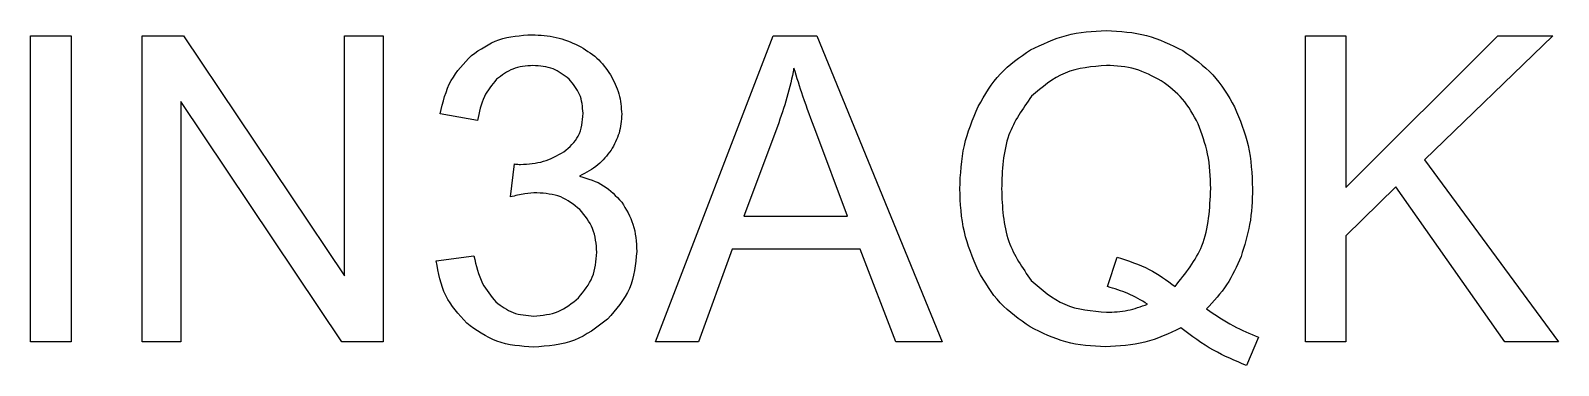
# Model space of a CAD drawing. Header units: millimetres. Extents: x -28.5 to 21.4, y -42.3 to -31.3.
import ezdxf

# ---------------------------------------------------------------- set-up
doc = ezdxf.new("R2010")
doc.units = ezdxf.units.MM
doc.layers.get('0').update_dxf_attribs({"linetype": 'CONTINUOUS'})

msp = doc.modelspace()

# ---------------------------------------------------------------- linework, layer by layer
for p, q in [((-13.876, -34.281), (-15.104, -34.063)), ((-4.081, -34.472), (-5.179, -37.406)), ((-1.789, -37.406), (-2.832, -34.636)), ((-12.805, -36.778), (-12.669, -35.7)), ((-5.179, -37.406), (-1.789, -37.406)), ((-15.227, -38.872), (-13.999, -38.708)), ((6.697, -39.711), (7.018, -38.749)), ((11.629, -41.369), (11.24, -42.29))]:
    msp.add_line(p, q)
for points in [[(-28.48, -41.512), (-28.48, -31.512), (-27.157, -31.512), (-27.157, -41.512)], [(-24.838, -41.512), (-24.838, -31.512), (-23.48, -31.512), (-18.228, -39.363), (-18.228, -31.512), (-16.959, -31.512), (-16.959, -41.512), (-18.317, -41.512), (-23.569, -33.654), (-23.569, -41.512)], [(-8.064, -41.512), (-4.224, -31.512), (-2.798, -31.512), (1.294, -41.512), (-0.213, -41.512), (-1.379, -38.483), (-5.561, -38.483), (-6.659, -41.512)], [(13.163, -41.512), (13.163, -31.512), (14.487, -31.512), (14.487, -36.471), (19.453, -31.512), (21.247, -31.512), (17.052, -35.564), (21.431, -41.512), (19.685, -41.512), (16.124, -36.451), (14.487, -38.047), (14.487, -41.512)]]:
    msp.add_lwpolyline(points, close=True)
for points, knots in [([(4.183, -31.969), (4.568, -31.784), (5.352, -31.407), (6.22, -31.359), (6.663, -31.335)], [0, 0, 0, 0, 0.1266854, 0.2581873, 0.2581873, 0.2581873, 0.2581873]), ([(6.663, -31.335), (7.11, -31.36), (7.987, -31.41), (8.773, -31.801), (9.159, -31.993)], [0, 0, 0, 0, 0.1326752, 0.2605942, 0.2605942, 0.2605942, 0.2605942]), ([(-14.081, -32.15), (-13.792, -31.952), (-13.195, -31.542), (-12.47, -31.495), (-12.096, -31.471)], [0, 0, 0, 0, 0.1029889, 0.213272, 0.213272, 0.213272, 0.213272]), ([(-12.096, -31.471), (-11.83, -31.485), (-11.306, -31.512), (-10.825, -31.72), (-10.588, -31.822)], [0, 0, 0, 0, 0.0791043, 0.1559005, 0.1559005, 0.1559005, 0.1559005]), ([(-10.588, -31.822), (-10.374, -31.948), (-9.954, -32.193), (-9.672, -32.588), (-9.534, -32.781)], [0, 0, 0, 0, 0.0736225, 0.1438983, 0.1438983, 0.1438983, 0.1438983]), ([(-15.104, -34.063), (-15.012, -33.681), (-14.837, -32.953), (-14.324, -32.408), (-14.081, -32.15)], [0, 0, 0, 0, 0.1155928, 0.2203523, 0.2203523, 0.2203523, 0.2203523]), ([(2.475, -33.818), (2.693, -33.439), (3.123, -32.693), (3.833, -32.208), (4.183, -31.969)], [0, 0, 0, 0, 0.1293158, 0.2546364, 0.2546364, 0.2546364, 0.2546364]), ([(9.159, -31.993), (9.509, -32.235), (10.211, -32.723), (10.639, -33.463), (10.854, -33.835)], [0, 0, 0, 0, 0.1258266, 0.253061, 0.253061, 0.253061, 0.253061]), ([(-13.262, -32.931), (-13.409, -33.111), (-13.73, -33.506), (-13.825, -34.008), (-13.876, -34.281)], [0, 0, 0, 0, 0.0685955, 0.1504409, 0.1504409, 0.1504409, 0.1504409]), ([(-12.068, -32.481), (-12.295, -32.498), (-12.738, -32.53), (-13.09, -32.8), (-13.262, -32.931)], [0, 0, 0, 0, 0.0666125, 0.1300607, 0.1300607, 0.1300607, 0.1300607]), ([(-10.888, -32.924), (-11.056, -32.795), (-11.403, -32.527), (-11.841, -32.496), (-12.068, -32.481)], [0, 0, 0, 0, 0.0620216, 0.1286057, 0.1286057, 0.1286057, 0.1286057]), ([(-10.431, -34.043), (-10.449, -33.829), (-10.484, -33.407), (-10.755, -33.083), (-10.888, -32.924)], [0, 0, 0, 0, 0.062781, 0.1235146, 0.1235146, 0.1235146, 0.1235146]), ([(-9.534, -32.781), (-9.428, -32.985), (-9.217, -33.39), (-9.185, -33.845), (-9.169, -34.07)], [0, 0, 0, 0, 0.0683086, 0.13527, 0.13527, 0.13527, 0.13527]), ([(-3.542, -32.563), (-3.612, -32.884), (-3.755, -33.531), (-3.972, -34.157), (-4.081, -34.472)], [0, 0, 0, 0, 0.0985653, 0.1986031, 0.1986031, 0.1986031, 0.1986031]), ([(-2.832, -34.636), (-2.975, -34.255), (-3.232, -33.57), (-3.447, -32.872), (-3.542, -32.563)], [0, 0, 0, 0, 0.1222385, 0.2192094, 0.2192094, 0.2192094, 0.2192094]), ([(6.67, -32.474), (6.2, -32.514), (5.273, -32.592), (4.564, -33.191), (4.214, -33.487)], [0, 0, 0, 0, 0.1377502, 0.2715702, 0.2715702, 0.2715702, 0.2715702]), ([(8.453, -32.975), (8.178, -32.829), (7.62, -32.532), (6.989, -32.494), (6.67, -32.474)], [0, 0, 0, 0, 0.0923319, 0.1872119, 0.1872119, 0.1872119, 0.1872119]), ([(9.661, -34.384), (9.509, -34.1), (9.211, -33.54), (8.703, -33.162), (8.453, -32.975)], [0, 0, 0, 0, 0.0952632, 0.1875811, 0.1875811, 0.1875811, 0.1875811]), ([(1.874, -36.512), (1.897, -36.035), (1.941, -35.101), (2.299, -34.239), (2.475, -33.818)], [0, 0, 0, 0, 0.1421654, 0.2779176, 0.2779176, 0.2779176, 0.2779176]), ([(4.214, -33.487), (3.93, -33.894), (3.3, -34.798), (3.26, -35.904), (3.239, -36.512)], [0, 0, 0, 0, 0.14594, 0.323864, 0.323864, 0.323864, 0.323864]), ([(10.854, -33.835), (11.025, -34.249), (11.376, -35.104), (11.417, -36.029), (11.438, -36.505)], [0, 0, 0, 0, 0.1333179, 0.2751844, 0.2751844, 0.2751844, 0.2751844]), ([(-11.059, -35.305), (-10.876, -35.145), (-10.495, -34.812), (-10.453, -34.306), (-10.431, -34.043)], [0, 0, 0, 0, 0.0701468, 0.1459692, 0.1459692, 0.1459692, 0.1459692]), ([(-9.169, -34.07), (-9.184, -34.281), (-9.212, -34.7), (-9.416, -35.067), (-9.517, -35.25)], [0, 0, 0, 0, 0.0625111, 0.1243863, 0.1243863, 0.1243863, 0.1243863]), ([(10.073, -36.505), (10.06, -36.122), (10.035, -35.392), (9.781, -34.708), (9.661, -34.384)], [0, 0, 0, 0, 0.1142118, 0.217362, 0.217362, 0.217362, 0.217362]), ([(-12.471, -35.714), (-12.217, -35.698), (-11.716, -35.666), (-11.276, -35.424), (-11.059, -35.305)], [0, 0, 0, 0, 0.0752216, 0.1486259, 0.1486259, 0.1486259, 0.1486259]), ([(-9.517, -35.25), (-9.652, -35.42), (-9.933, -35.777), (-10.337, -35.986), (-10.547, -36.096)], [0, 0, 0, 0, 0.0643538, 0.1346364, 0.1346364, 0.1346364, 0.1346364]), ([(-12.669, -35.7), (-12.632, -35.704), (-12.566, -35.711), (-12.5, -35.713), (-12.471, -35.714)], [0, 0, 0, 0, 0.0111318, 0.01983552, 0.01983552, 0.01983552, 0.01983552]), ([(-10.547, -36.096), (-10.271, -36.179), (-9.735, -36.34), (-9.354, -36.748), (-9.169, -36.945)], [0, 0, 0, 0, 0.084836, 0.1644579, 0.1644579, 0.1644579, 0.1644579]), ([(-11.939, -36.642), (-12.07, -36.649), (-12.363, -36.667), (-12.647, -36.738), (-12.805, -36.778)], [0, 0, 0, 0, 0.03920043, 0.08786665, 0.08786665, 0.08786665, 0.08786665]), ([(-10.534, -37.191), (-10.734, -37.031), (-11.144, -36.702), (-11.67, -36.662), (-11.939, -36.642)], [0, 0, 0, 0, 0.0750625, 0.1540275, 0.1540275, 0.1540275, 0.1540275]), ([(2.471, -39.186), (2.297, -38.771), (1.938, -37.916), (1.896, -36.989), (1.874, -36.512)], [0, 0, 0, 0, 0.1338983, 0.275885, 0.275885, 0.275885, 0.275885]), ([(3.239, -36.512), (3.263, -37.106), (3.307, -38.199), (3.923, -39.097), (4.204, -39.507)], [0, 0, 0, 0, 0.1740884, 0.3203116, 0.3203116, 0.3203116, 0.3203116]), ([(8.907, -39.704), (9.247, -39.279), (9.989, -38.349), (10.044, -37.154), (10.073, -36.505)], [0, 0, 0, 0, 0.1593476, 0.3483435, 0.3483435, 0.3483435, 0.3483435]), ([(11.438, -36.505), (11.425, -36.899), (11.4, -37.657), (11.172, -38.379), (11.063, -38.726)], [0, 0, 0, 0, 0.1176154, 0.2261192, 0.2261192, 0.2261192, 0.2261192]), ([(-9.981, -38.586), (-10.002, -38.318), (-10.043, -37.796), (-10.373, -37.389), (-10.534, -37.191)], [0, 0, 0, 0, 0.0783924, 0.15324, 0.15324, 0.15324, 0.15324]), ([(-9.169, -36.945), (-9.026, -37.181), (-8.725, -37.675), (-8.694, -38.255), (-8.678, -38.558)], [0, 0, 0, 0, 0.0813755, 0.1709826, 0.1709826, 0.1709826, 0.1709826]), ([(-14.234, -40.905), (-14.493, -40.62), (-15.022, -40.04), (-15.157, -39.266), (-15.227, -38.872)], [0, 0, 0, 0, 0.1130133, 0.2304006, 0.2304006, 0.2304006, 0.2304006]), ([(-13.999, -38.708), (-13.928, -39.02), (-13.801, -39.578), (-13.439, -40.018), (-13.279, -40.213)], [0, 0, 0, 0, 0.0942193, 0.1687772, 0.1687772, 0.1687772, 0.1687772]), ([(-10.578, -40.073), (-10.404, -39.859), (-10.051, -39.425), (-10.005, -38.868), (-9.981, -38.586)], [0, 0, 0, 0, 0.0807362, 0.163605, 0.163605, 0.163605, 0.163605]), ([(-8.678, -38.558), (-8.718, -38.979), (-8.799, -39.821), (-9.355, -40.459), (-9.633, -40.779)], [0, 0, 0, 0, 0.1233255, 0.2471764, 0.2471764, 0.2471764, 0.2471764]), ([(7.018, -38.749), (7.376, -38.863), (8.057, -39.081), (8.634, -39.504), (8.907, -39.704)], [0, 0, 0, 0, 0.1118935, 0.2129691, 0.2129691, 0.2129691, 0.2129691]), ([(11.063, -38.726), (10.922, -39.043), (10.64, -39.678), (10.167, -40.187), (9.93, -40.441)], [0, 0, 0, 0, 0.1034944, 0.2068363, 0.2068363, 0.2068363, 0.2068363]), ([(4.173, -41.028), (3.825, -40.786), (3.123, -40.297), (2.69, -39.558), (2.471, -39.186)], [0, 0, 0, 0, 0.1255868, 0.2534432, 0.2534432, 0.2534432, 0.2534432]), ([(4.204, -39.507), (4.552, -39.811), (5.258, -40.429), (6.194, -40.509), (6.67, -40.55)], [0, 0, 0, 0, 0.1349318, 0.2740812, 0.2740812, 0.2740812, 0.2740812]), ([(8.007, -40.284), (7.798, -40.16), (7.385, -39.914), (6.925, -39.778), (6.697, -39.711)], [0, 0, 0, 0, 0.0724872, 0.1434563, 0.1434563, 0.1434563, 0.1434563]), ([(-13.279, -40.213), (-13.099, -40.347), (-12.731, -40.62), (-12.274, -40.655), (-12.041, -40.673)], [0, 0, 0, 0, 0.0660989, 0.1345196, 0.1345196, 0.1345196, 0.1345196]), ([(-12.041, -40.673), (-11.764, -40.649), (-11.214, -40.6), (-10.789, -40.248), (-10.578, -40.073)], [0, 0, 0, 0, 0.0812914, 0.1615332, 0.1615332, 0.1615332, 0.1615332]), ([(6.67, -40.55), (6.902, -40.54), (7.361, -40.519), (7.793, -40.362), (8.007, -40.284)], [0, 0, 0, 0, 0.0692154, 0.1370196, 0.1370196, 0.1370196, 0.1370196]), ([(-12.048, -41.689), (-12.463, -41.661), (-13.268, -41.606), (-13.919, -41.134), (-14.234, -40.905)], [0, 0, 0, 0, 0.1220664, 0.2364915, 0.2364915, 0.2364915, 0.2364915]), ([(-9.633, -40.779), (-9.979, -41.044), (-10.691, -41.591), (-11.587, -41.656), (-12.048, -41.689)], [0, 0, 0, 0, 0.1278826, 0.2631681, 0.2631681, 0.2631681, 0.2631681]), ([(9.93, -40.441), (10.22, -40.634), (10.759, -40.993), (11.354, -41.25), (11.629, -41.369)], [0, 0, 0, 0, 0.1041567, 0.1938786, 0.1938786, 0.1938786, 0.1938786]), ([(6.636, -41.683), (6.196, -41.657), (5.331, -41.606), (4.555, -41.219), (4.173, -41.028)], [0, 0, 0, 0, 0.1304649, 0.2571841, 0.2571841, 0.2571841, 0.2571841]), ([(9.091, -41.062), (8.708, -41.243), (7.93, -41.61), (7.071, -41.658), (6.636, -41.683)], [0, 0, 0, 0, 0.1259081, 0.2554224, 0.2554224, 0.2554224, 0.2554224]), ([(11.24, -42.29), (10.874, -42.136), (10.108, -41.814), (9.44, -41.32), (9.091, -41.062)], [0, 0, 0, 0, 0.1187122, 0.2482627, 0.2482627, 0.2482627, 0.2482627])]:
    msp.add_open_spline(points, degree=3, knots=knots)

doc.saveas('drawing.dxf')
